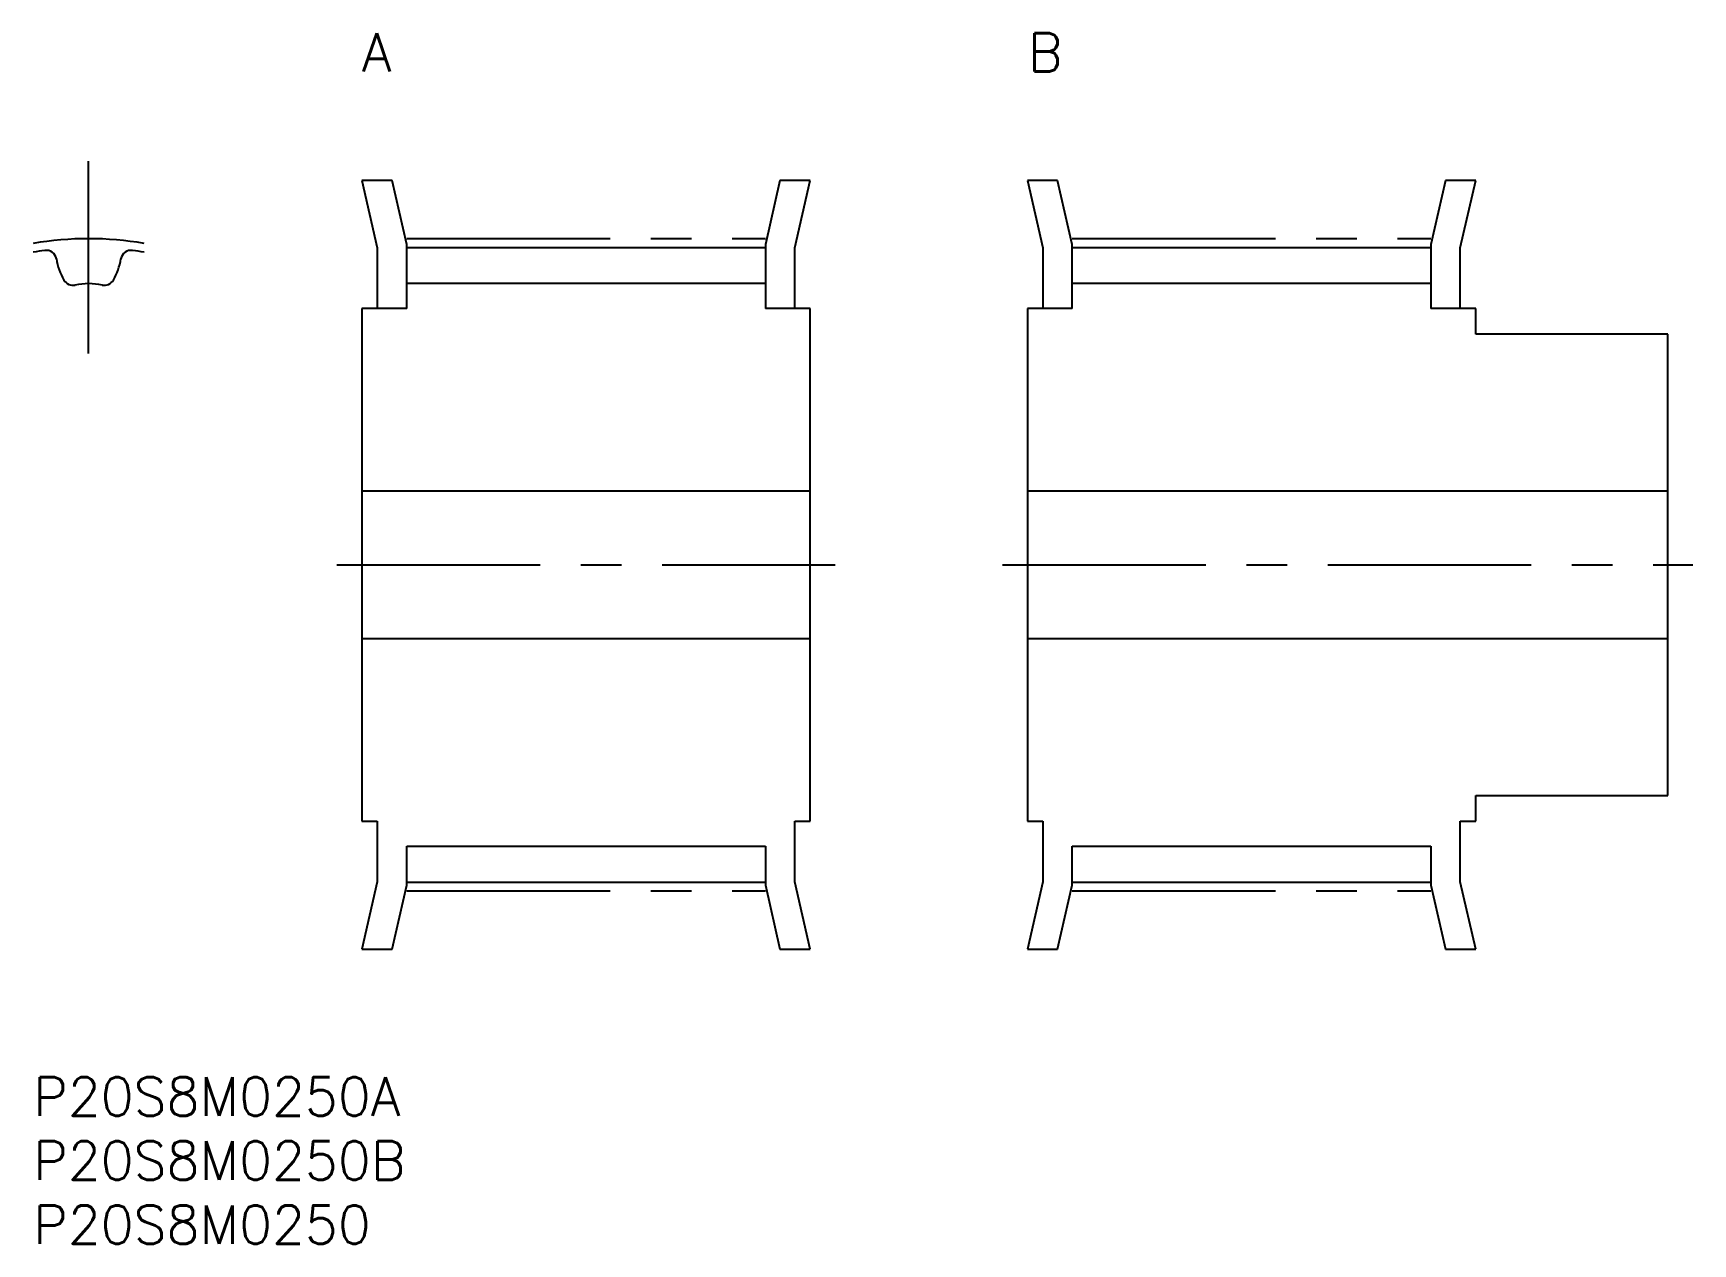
# Model space of a CAD drawing. Extents: x 0 to 130, y -13 to 82.
import ezdxf

# ---------------------------------------------------------------- set-up
doc = ezdxf.new("R2010")
doc.units = 0
doc.header["$LTSCALE"] = 0.5
doc.linetypes.add('CENTER', pattern=[50.8, 31.75, -6.35, 6.35, -6.35])
for name, color, linetype in [('MSM_CENTER', 1, 'CENTER'), ('MSM_CONTINUOUS', 7, 'CONTINUOUS'), ('MSM_PART_NUMBER', 7, 'CONTINUOUS')]:
    doc.layers.add(name, color=color, linetype=linetype)
doc.styles.get("Standard").update_dxf_attribs({"font": 'txt.shx', "height": 3, "bigfont": 'bigfont.shx'})

# ---------------------------------------------------------------- blocks, each defined once
blk = doc.blocks.new('*U31')
at = {"layer": 'MSM_PART_NUMBER'}
blk.add_text('P20S8M0250A', height=3, dxfattribs=at).set_placement((0, -3))
blk = doc.blocks.new('*U32')
at = {"layer": 'MSM_PART_NUMBER'}
blk.add_text('P20S8M0250B', height=3, dxfattribs=at).set_placement((0, -8))
blk = doc.blocks.new('*U33')
at = {"layer": 'MSM_PART_NUMBER'}
blk.add_text('P20S8M0250', height=3, dxfattribs=at).set_placement((0, -13))
blk = doc.blocks.new('*U34')
at = {"layer": 'MSM_PART_NUMBER'}
blk.add_text('A', height=3, dxfattribs=at).set_placement((25.66, 78.5))
blk = doc.blocks.new('*U35')
at = {"layer": 'MSM_PART_NUMBER'}
blk.add_text('B', height=3, dxfattribs=at).set_placement((77.66, 78.5))

msp = doc.modelspace()

# ---------------------------------------------------------------- linework, layer by layer
at = {"layer": 'MSM_CENTER'}
for p, q in [((4.33, 56.49), (4.33, 71.5)), ((29.16, 65.47), (57.16, 65.47)), ((81.11, 65.47), (109.11, 65.47)), ((23.71, 40), (62.61, 40)), ((75.66, 40), (129.56, 40)), ((29.16, 14.54), (57.16, 14.54)), ((81.11, 14.54), (109.11, 14.54))]:
    msp.add_line(p, q, dxfattribs=at)
msp.add_arc((4.33, 40), 25.46, 80.2098, 99.7902, dxfattribs=at)
at = {"layer": 'MSM_CONTINUOUS'}
for p, q in [((28.02, 70), (25.66, 70)), ((25.66, 70), (26.86, 64.74)), ((29.16, 65), (28.02, 70)), ((58.3, 70), (57.16, 65)), ((60.66, 70), (58.3, 70)), ((59.46, 64.74), (60.66, 70)), ((79.97, 70), (77.61, 70)), ((77.61, 70), (78.81, 64.74)), ((81.11, 65), (79.97, 70)), ((110.25, 70), (109.11, 65)), ((112.61, 70), (110.25, 70)), ((111.41, 64.74), (112.61, 70)), ((29.16, 60), (29.16, 65)), ((57.16, 65), (57.16, 60)), ((81.11, 60), (81.11, 65)), ((109.11, 65), (109.11, 60)), ((26.86, 64.74), (26.86, 60)), ((29.16, 64.78), (57.16, 64.78)), ((59.46, 60), (59.46, 64.74)), ((78.81, 64.74), (78.81, 60)), ((81.11, 64.78), (109.11, 64.78)), ((111.41, 60), (111.41, 64.74)), ((57.16, 61.95), (29.16, 61.95)), ((109.11, 61.95), (81.11, 61.95)), ((25.66, 60), (25.66, 20)), ((29.16, 60), (25.66, 60)), ((60.66, 60), (57.16, 60)), ((60.66, 20), (60.66, 60)), ((77.61, 60), (77.61, 20)), ((81.11, 60), (77.61, 60)), ((112.61, 60), (109.11, 60)), ((112.61, 58), (112.61, 60)), ((127.61, 58), (112.61, 58)), ((127.61, 22), (127.61, 58)), ((60.66, 45.75), (25.66, 45.75)), ((127.61, 45.75), (77.61, 45.75)), ((25.66, 34.25), (60.66, 34.25)), ((77.61, 34.25), (127.61, 34.25)), ((112.61, 20), (112.61, 22)), ((112.61, 22), (127.61, 22)), ((25.66, 20), (26.86, 20)), ((26.86, 20), (26.86, 15.26)), ((59.46, 15.26), (59.46, 20)), ((59.46, 20), (60.66, 20)), ((77.61, 20), (78.81, 20)), ((78.81, 20), (78.81, 15.26)), ((111.41, 15.26), (111.41, 20)), ((111.41, 20), (112.61, 20)), ((29.16, 15), (29.16, 18.05)), ((29.16, 18.05), (57.16, 18.05)), ((57.16, 18.05), (57.16, 15)), ((81.11, 15), (81.11, 18.05)), ((81.11, 18.05), (109.11, 18.05)), ((109.11, 18.05), (109.11, 15)), ((26.86, 15.26), (25.66, 10)), ((28.02, 10), (29.16, 15)), ((29.16, 15.22), (57.16, 15.22)), ((57.16, 15), (58.3, 10)), ((60.66, 10), (59.46, 15.26)), ((78.81, 15.26), (77.61, 10)), ((79.97, 10), (81.11, 15)), ((81.11, 15.22), (109.11, 15.22)), ((109.11, 15), (110.25, 10)), ((112.61, 10), (111.41, 15.26)), ((25.66, 10), (28.02, 10)), ((58.3, 10), (60.66, 10)), ((77.61, 10), (79.97, 10)), ((110.25, 10), (112.61, 10))]:
    msp.add_line(p, q, dxfattribs=at)
for centre, radius, start, end in [((4.33, 40), 24.78, 97.9363, 100.0637), ((1.02, 63.75), 0.8, 9.8816, 97.9363), ((6.93, 64.78), 5.2, 189.8816, 209.3753), ((1.73, 64.78), 5.2, 330.6247, 350.1184), ((7.64, 63.75), 0.8, 82.0637, 170.1184), ((4.33, 40), 24.78, 79.9363, 82.0637), ((3.1, 62.62), 0.8, 209.3753, 281.8712), ((5.56, 62.62), 0.8, 258.1288, 330.6247), ((4.33, 56.75), 5.2, 78.1288, 101.8712)]:
    msp.add_arc(centre, radius, start, end, dxfattribs=at)

# ---------------------------------------------------------------- block references
for name in ['*U34', '*U35', '*U31', '*U32', '*U33']:
    msp.add_blockref(name, (0, 0), dxfattribs=at)

doc.saveas('drawing.dxf')
